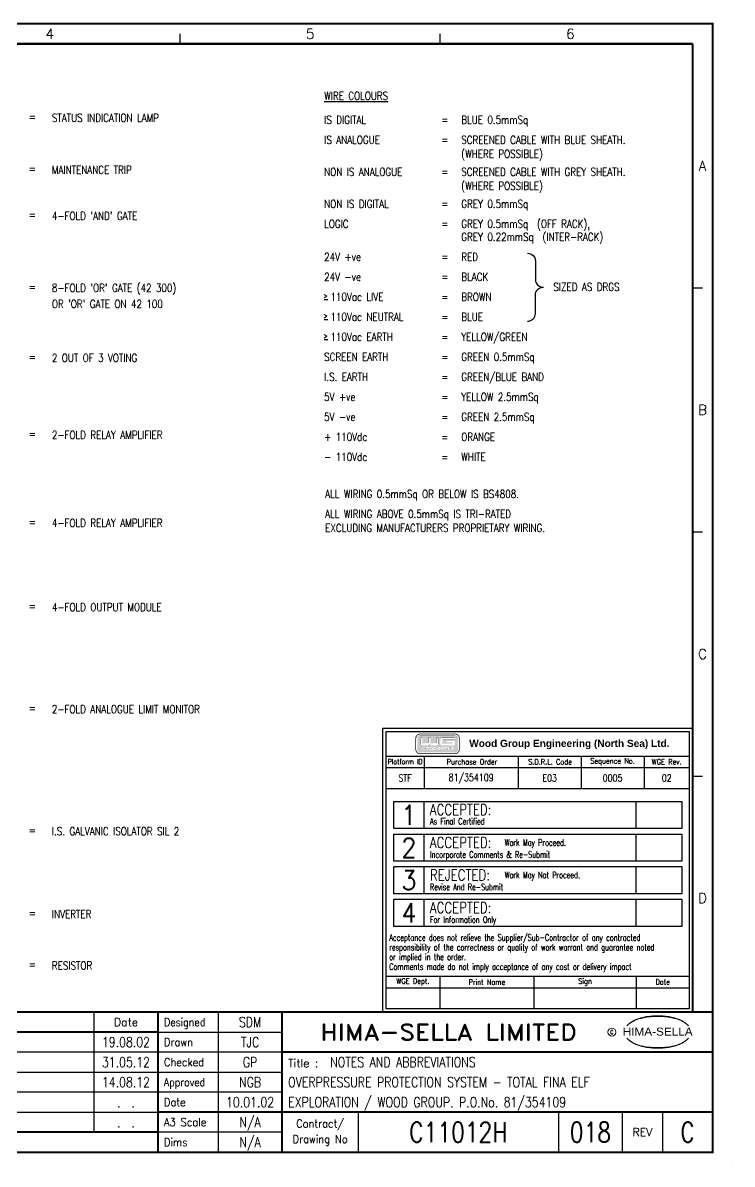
# Model space of a CAD drawing. Extents: x 0 to 414, y 0 to 285.
# Drawn here: x 236.7 to 413.9, y 0 to 285.2 of the extents above; entities that cross this region are included whole.
import ezdxf
from ezdxf.enums import TextEntityAlignment as Align

# ---------------------------------------------------------------- set-up
doc = ezdxf.new("R2010")
doc.units = 0
doc.header["$MEASUREMENT"] = 0
doc.linetypes.add('CONTINU', pattern=[0])
doc.layers.get('0').update_dxf_attribs({"linetype": 'CONTINUOUS'})
for name, color, linetype in [('COL', 2, 'CONTINU'), ('ELAC003$', 7, 'CONTINUOUS'), ('LINE', 1, 'CONTINUOUS'), ('ROW', 2, 'CONTINU'), ('TEXT', 2, 'CONTINUOUS'), ('UPS', 2, 'CONTINUOUS')]:
    doc.layers.add(name, color=color, linetype=linetype)
doc.styles.add('ARIAL', font='arial.ttf', dxfattribs={"height": 2.5})
doc.styles.add('ROMAND', font='ROMAND')
doc.styles.add('ROMANS', font='romans.shx', dxfattribs={"width": 0.8})

# ---------------------------------------------------------------- blocks, each defined once
blk = doc.blocks.new('HS-A3')
at = {"color": 1}
for p, q in [((276, 280), (276, 282.5)), ((341, 280), (341, 282.5)), ((404, 219), (406.5, 219)), ((404, 158), (406.5, 158)), ((404, 97), (406.5, 97)), ((254.5, 38), (254.5, 8)), ((285.5, 38), (285.5, 3)), ((270.5, 33), (301.5, 33)), ((301.5, 28), (104, 28)), ((104, 23), (301.5, 23)), ((301.5, 18), (104, 18)), ((104, 13), (270.5, 13)), ((320.5, 13), (320.5, 3)), ((370.5, 13), (370.5, 3)), ((386.5, 3), (386.5, 13)), ((396.5, 13), (396.5, 3)), ((301.5, 8), (270.5, 8)), ((413.9, 0), (413.9, 0.025))]:
    blk.add_line(p, q, dxfattribs=at)
at = {"color": 1, "const_width": 0.5}
blk.add_lwpolyline([(16, 3), (409, 3), (409, 285), (16, 285)], close=True, dxfattribs=at)
for points in [[(16, 280), (404, 280)], [(404, 38), (404, 280)], [(409, 38), (16, 38)], [(270.5, 38), (270.5, 3)], [(301.5, 3), (301.5, 38)], [(270.5, 33), (104, 33)], [(409, 28), (301.5, 28)], [(270.5, 13), (409, 13)], [(270.5, 8), (16, 8)]]:
    blk.add_lwpolyline(points, dxfattribs=at)
at = {"color": 3, "lineweight": 13}
blk.add_circle((383.8795, 33), 1, dxfattribs=at)
for centre, radius, start, end in [((395.2419, 21.3644), 15.7280876505632, 89.78050000000002, 93.17380000000001), ((395.3626, 21.3644), 15.7280876505632, 86.8262, 90.2195), ((392.604, 29.3277), 7.240060860401338, 106.0532, 133.5024), ((392.8763, 29.5135), 7.299930143559258, 130.419, 136.057), ((392.1149, 30.6001), 5.98042439466984, 122.244, 131.6154), ((391.752, 31.2819), 5.210443276585328, 111.8206, 122.8668), ((393.7772, 27.1992), 9.760061234438751, 107.5931, 113.9452), ((395.0991, 20.9965), 15.93667133721851, 89.2698, 106.3911), ((394.0978, 26.015), 10.98591244724132, 96.0146, 107.3203), ((395.2933, 18.8099), 18.28175579120328, 92.8917, 97.3734), ((395.5053, 20.9965), 15.93667133721851, 73.6089, 90.73019999999998), ((395.3112, 18.8099), 18.28175579120328, 82.62659999999998, 87.1083), ((396.5067, 26.015), 10.98591244724132, 72.67969999999998, 83.9854), ((396.8272, 27.1992), 9.760061234438751, 66.0548, 72.40689999999998), ((398.0005, 29.3277), 7.240060860401338, 46.4976, 73.94679999999998), ((398.8524, 31.2819), 5.210443276585328, 57.1332, 68.1794), ((398.4895, 30.6001), 5.98042439466984, 48.3846, 57.75600000000001), ((397.7282, 29.5135), 7.299930143559258, 43.943, 49.581), ((392.604, 36.7308), 7.240060860401338, 226.4976, 253.9468), ((392.8763, 36.545), 7.299930143559258, 223.943, 229.581), ((398.0005, 36.7308), 7.240060860401338, 286.0532, 313.5024), ((397.7282, 36.545), 7.299930143559258, 310.419, 316.0570000000001), ((392.1149, 35.4585), 5.98042439466984, 228.3846, 237.756), ((391.752, 34.7766), 5.210443276585328, 237.1332, 248.1794), ((393.7772, 38.8593), 9.760061234438751, 246.0548, 252.4069000000001), ((395.0991, 45.062), 15.93667133721851, 253.6089, 270.7302), ((394.0978, 40.0435), 10.98591244724132, 252.6797, 263.9854), ((395.2933, 47.2486), 18.28175579120328, 262.6266, 267.1083), ((395.2419, 44.6941), 15.7280876505632, 266.8262, 270.2195), ((395.5053, 45.062), 15.93667133721851, 269.2698, 286.3911000000001), ((395.3626, 44.6941), 15.7280876505632, 269.7805, 273.1738), ((395.3112, 47.2486), 18.28175579120328, 272.8917, 277.3734), ((396.5067, 40.0435), 10.98591244724132, 276.0146, 287.3203), ((396.8272, 38.8593), 9.760061234438751, 287.5931, 293.9452), ((398.8524, 34.7766), 5.210443276585328, 291.8206, 302.8668), ((398.4895, 35.4585), 5.98042439466984, 302.2440000000001, 311.6154)]:
    blk.add_arc(centre, radius, start, end, dxfattribs=at)
at = {"color": 2, "style": 'ROMAND'}
for s, p in [('4', (243.5, 282.5)), ('5', (308.5, 282.5)), ('6', (373.5, 282.5)), ('A', (406.5, 249.5)), ('B', (406.5, 188.5)), ('C', (406.5, 127.5)), ('D', (406.5, 66.5))]:
    blk.add_text(s, height=2.5, dxfattribs=at).set_placement(p, align=Align.MIDDLE)
at = {"color": 4, "style": 'ROMAND'}
blk.add_text('Date', height=2, dxfattribs=at).set_placement((262.5, 34.5), align=Align.CENTER)
for s, width, p in [('Designed', 0.87, (272, 34.5)), ('Drawn', 0.9, (272, 29.5)), ('Checked', 0.9, (272, 24.5)), ('Approved', 0.85, (272, 19.5)), ('Date', 0.9, (272, 14.5)), ('A3 Scale', 0.9, (272, 9.5)), ('Dims', 0.9, (272, 4.5))]:
    blk.add_text(s, height=2, dxfattribs=dict(at, width=width)).set_placement(p)
at = {"color": 1, "style": 'ROMAND', "width": 1.15}
blk.add_text('HIMA-SELLA LIMITED', height=4, dxfattribs=at).set_placement((343.0965, 33), align=Align.MIDDLE)
at = {"color": 3, "lineweight": 13, "style": 'ROMANS', "width": 0.8}
blk.add_text('C', height=1, dxfattribs=at).set_placement((383.8436, 32.5), align=Align.CENTER)
at = {"color": 1, "style": 'ARIAL', "width": 1.05}
blk.add_text('HIMA-SELLA', height=2, dxfattribs=at).set_placement((395.3022, 32.1293), align=Align.CENTER)
at = {"color": 4, "style": 'ROMAND'}
blk.add_text('Title :', height=2, dxfattribs=at).set_placement((303, 24.25))
at = {"color": 4, "style": 'ROMAND', "width": 0.9}
for s, p in [('Contract/', (311, 10)), ('Drawing No', (311, 6))]:
    blk.add_text(s, height=2, dxfattribs=at).set_placement(p, align=Align.MIDDLE)
at = {"color": 4, "style": 'ROMAND'}
blk.add_text('REV', height=2, dxfattribs=at).set_placement((391.5, 8), align=Align.MIDDLE)
at = {"layer": 'COL', "style": 'ROMAND', "flags": 9}
for tag, p in [('COL1', (48.5, 282.5)), ('COL2', (113.5, 282.5)), ('COL3', (178.5, 282.5)), ('COL4', (243.5, 282.5)), ('COL5', (308.5, 282.5)), ('COL6', (373.5, 282.5))]:
    blk.add_attdef(tag, p, '', height=2.5, dxfattribs=at)
at = {"layer": 'ROW', "style": 'ROMAND', "flags": 9}
for tag, p in [('ROW1', (406.5, 249.5)), ('ROW2', (406.5, 188.5)), ('ROW3', (406.5, 127.5)), ('ROW4', (406.5, 66.5))]:
    blk.add_attdef(tag, p, '', height=2.5, dxfattribs=at)
at = {"layer": 'UPS', "color": 3, "style": 'ROMANS', "width": 0.8, "flags": 8}
blk.add_attdef('PROJS->NOMPRO', text='', height=1.7, rotation=90, dxfattribs=at).set_placement((13.5, 35), align=Align.MIDDLE_LEFT)
at = {"layer": 'UPS', "style": 'ROMANS', "width": 2.7474, "flags": 8}
blk.add_attdef('PLANOS->MCAN1', text='', height=2.5, rotation=0.0696110449969016, dxfattribs=at).set_placement((156, 31.6443), (243, 31.75), align=Align.FIT)
at = {"layer": 'UPS', "style": 'ROMANS', "width": 0.8, "flags": 8}
for tag, height, p in [('PLANOS->VERIF', 2.5, (293.5, 34.25)), ('PLANOS->CANVI1', 2.5, (109, 29.25)), ('PLANOS->NCAN1', 2.5, (149, 29.25)), ('PLANOS->DCAN1', 2.5, (262.5, 29.25)), ('PLANOS->ORIG', 2.5, (293.5, 29.25)), ('PLANOS->CANVI2', 2.5, (109, 24.25)), ('PLANOS->NCAN2', 2.5, (149, 24.25)), ('PLANOS->DCAN2', 2.5, (262.5, 24.25)), ('PLANOS->HECHF', 2.5, (293.5, 24.25)), ('PLANOS->CANVI3', 2.5, (109, 19.25)), ('PLANOS->NCAN3', 2.5, (149, 19.25)), ('PLANOS->DCAN3', 2.5, (262.5, 19.25)), ('PLANOS->HECHD', 2.5, (293.5, 19.25)), ('PLANOS->CANVI4', 2.5, (109, 14.25)), ('PLANOS->NCAN4', 2.5, (149, 14.25)), ('PLANOS->DCAN4', 2.5, (262.5, 14.25)), ('PLANOS->DATACREA', 2.5, (293.5, 14.25)), ('PLANOS->CANVI5', 2.5, (109, 9.25)), ('PLANOS->NCAN5', 2.5, (149, 9.25)), ('PLANOS->DCAN5', 2.5, (262.5, 9.25)), ('PLANOS->NR1', 2.5, (293.5, 9.25)), ('PROJS->DESCPRO3', 5, (345.5, 5.5)), ('PLANOS->PLANO', 5, (378.5, 5.5)), ('PLANOS->USER', 5, (402.75, 5.5)), ('PLANOS->NR2', 2.5, (293.5, 4.25))]:
    blk.add_attdef(tag, text='', height=height, dxfattribs=at).set_placement(p, align=Align.CENTER)
at = {"layer": 'UPS', "style": 'ROMANS', "flags": 8}
for tag, width, p, p2 in [('PLANOS->MCAN2', 2.6868, (156, 26.75), (243, 26.75)), ('PLANOS->MCAN3', 2.6868, (156, 21.75), (243, 21.75)), ('PLANOS->MCAN4', 2.6769, (156, 16.75), (243, 16.75)), ('PLANOS->MCAN5', 2.6868, (156, 11.75), (243, 11.75))]:
    blk.add_attdef(tag, text='', height=2.5, dxfattribs=dict(at, width=width)).set_placement(p, p2, align=Align.FIT)
at = {"layer": 'UPS', "style": 'ROMANS', "width": 0.8, "flags": 8}
blk.add_attdef('PLANOS->DENOM', (313.5, 24.25), '', height=2.5, dxfattribs=at)
at = {"layer": 'UPS', "color": 4, "style": 'ROMANS', "width": 0.8, "flags": 8}
for tag, p in [('PROJS->DESCPRO1', (303, 19.25)), ('PROJS->DESCPRO2', (303, 14.25))]:
    blk.add_attdef(tag, p, '', height=2.5, dxfattribs=at)
at = {"layer": 'UPS', "color": 3, "style": 'ROMANS', "width": 0.8, "flags": 8}
blk.add_attdef('PLANOS->PROTOTIPO', text='', height=1.7, dxfattribs=at).set_placement((39.5, 5.5), align=Align.MIDDLE_LEFT)
at = {"layer": 'UPS', "style": 'ROMANS', "width": 0.8, "flags": 8}
blk.add_attdef('PLANOS->OBS4', text='', height=2.5, dxfattribs=at).set_placement((107, 5.5), align=Align.MIDDLE_LEFT)

msp = doc.modelspace()

# ---------------------------------------------------------------- hatches: boundary and pattern name
at = {"linetype": 'Continuous'}
h = msp.add_hatch(color=1, dxfattribs=at)
edge = h.paths.add_edge_path(flags=16)
edge.add_line((341.6261399999996, 106.0572599999999), (344.5758699999996, 106.0572599999999))
edge.add_line((344.5758699999998, 106.0572599999999), (344.5758699999998, 106.5575099999996))
edge.add_line((344.5758699999998, 106.5575099999995), (341.36988, 106.5575099999995))
edge.add_arc((341.3698884543419, 106.1923515456578), 0.365158454439969, 90.00132654225952, 179.9986734577404)
edge.add_line((341.00473, 106.1923599999996), (341.00473, 105.0248))
edge.add_arc((341.3698834541107, 105.024813454342), 0.365153454358445, 180.0021111042776, 269.9994580197556)
edge.add_line((341.3698799999999, 104.6596599999999), (344.5758699999996, 104.6596599999999))
edge.add_line((344.5758699999998, 104.6596599999999), (344.5758699999998, 105.7651399999997))
edge.add_line((344.5758699999998, 105.7651399999997), (342.57121, 105.7651399999997))
edge.add_line((342.57121, 105.7651399999997), (342.57121, 105.4365099999996))
edge.add_line((342.57121, 105.43651), (344.10848, 105.43651))
edge.add_line((344.10848, 105.43651), (344.10848, 105.1224799999997))
edge.add_line((344.10848, 105.1224799999994), (341.6261399999999, 105.1224799999994))
edge.add_arc((341.626142958962, 105.2502829589616), 0.127802958996096, 180.0013265422535, 269.9986734577261, ccw=False)
edge.add_line((341.49834, 105.25028), (341.49834, 105.92946))
edge.add_arc((341.626142958962, 105.9294570410379), 0.127802958996119, 90.00132654227377, 179.9986734577465, ccw=False)
edge = h.paths.add_edge_path(flags=16)
edge.add_arc((342.6639446634498, 103.9697547162387), 0.229358143489629, 359.7165362622, 449.7138831776751)
edge.add_line((342.6650899999996, 104.1991099999999), (342.2500799999998, 104.1991099999999))
edge.add_arc((342.2512203365501, 103.969749716007), 0.229363118745536, 90.28486158141148, 180.2822084968908)
edge.add_line((342.02186, 103.9686199999999), (342.02186, 103.7632299999998))
edge.add_arc((342.2512253367817, 103.7620952839927), 0.229368143597591, 179.7165486787224, 269.7138955942124)
edge.add_line((342.2500799999999, 103.5327299999996), (342.66509, 103.5327299999996))
edge.add_arc((342.663939663218, 103.762090283761), 0.229363168450698, 270.2873596461594, 360.284706561639)
edge.add_line((342.8932999999997, 103.7632299999998), (342.8932999999997, 103.9686199999999))
edge = h.paths.add_edge_path(flags=0)
edge.add_arc((344.2791299999999, 103.9515049999996), 0.081015000000002, -90, 90, ccw=False)
edge.add_line((344.2791299999999, 103.8704899999999), (344.0716300000001, 103.8704899999999))
edge.add_arc((344.0716300000001, 103.9515049999996), 0.081015000000002, 90, 270, ccw=False)
edge.add_line((344.0716300000001, 104.03252), (344.2791299999999, 104.03252))
edge = h.paths.add_edge_path(flags=16)
edge.add_line((344.02084, 103.5327299999996), (344.02084, 103.68975))
edge.add_line((344.02084, 103.68975), (344.2948499999998, 103.68975))
edge.add_arc((344.2948499999997, 103.9444299999999), 0.254680000000008, 270, 450)
edge.add_line((344.2948499999997, 104.1991099999999), (343.8276899999998, 104.1991099999999))
edge.add_line((343.8276899999998, 104.1991099999999), (343.8276899999998, 103.5327299999996))
edge.add_line((343.8276899999998, 103.5327299999996), (344.0208399999999, 103.5327299999996))
edge = h.paths.add_edge_path(flags=16)
edge.add_line((343.4361899999996, 103.69933), (343.2815099999998, 103.69933))
edge.add_arc((343.2820826683902, 103.8140126419962), 0.1146840717988, 179.7165486787283, 269.71389559420106, ccw=False)
edge.add_line((343.1674, 103.81458), (343.1674, 104.1991099999999))
edge.add_line((343.1674, 104.1991099999999), (342.9495399999999, 104.1991099999999))
edge.add_line((342.9495399999996, 104.1991099999999), (342.9495399999996, 103.7632299999998))
edge.add_arc((343.1789003367814, 103.762090283761), 0.229363168450693, 179.7152934383665, 269.7126403538517)
edge.add_line((343.1777499999997, 103.5327299999996), (343.5399399999997, 103.5327299999996))
edge.add_arc((343.5387946632181, 103.7620952839927), 0.229368143597644, 270.2861044057759, 360.2834513212661)
edge.add_line((343.7681599999999, 103.7632299999998), (343.7681599999999, 104.1991099999999))
edge.add_line((343.7681599999999, 104.1991099999999), (343.5502999999999, 104.1991099999999))
edge.add_line((343.5503, 104.1991099999999), (343.5503, 103.81458))
edge.add_arc((343.4356173316091, 103.8140126419964), 0.114684071798818, -89.71389559422369, 0.283451321260884, ccw=False)
edge = h.paths.add_edge_path(flags=0)
edge.add_arc((342.5607573316091, 103.9178373580035), 0.114684071798818, 359.716548678728, 449.7138955942008)
edge.add_line((342.56133, 104.03252), (342.35383, 104.03252))
edge.add_arc((342.3544026683907, 103.9178373580035), 0.114684071798822, 90.28610440577614, 180.2834513212601)
edge.add_line((342.2397199999999, 103.9172699999999), (342.2397199999999, 103.81458))
edge.add_arc((342.3544026683907, 103.8140126419964), 0.114684071798818, 179.7165486787396, 269.7138955942238)
edge.add_line((342.35383, 103.69933), (342.56133, 103.69933))
edge.add_arc((342.5607573316091, 103.8140126419962), 0.1146840717988, 270.2861044057988, 360.2834513212716)
edge.add_line((342.67544, 103.81458), (342.67544, 103.9172699999999))
edge = h.paths.add_edge_path(flags=0)
edge.add_arc((338.7044223316091, 103.917842358235), 0.114679096706921, 359.7140381435265, 449.7113850590014)
edge.add_line((338.7049999999999, 104.03252), (338.4974900000001, 104.03252))
edge.add_arc((338.4980626683906, 103.9178373580035), 0.114684071798822, 90.28610440577614, 180.2834513212601)
edge.add_line((338.38338, 103.9172699999999), (338.38338, 103.81458))
edge.add_arc((338.4980626683906, 103.8140126419964), 0.114684071798818, 179.7165486787396, 269.7138955942238)
edge.add_line((338.4974900000001, 103.69933), (338.7049999999999, 103.69933))
edge.add_arc((338.7044223316091, 103.8140076417647), 0.114679096706899, 270.2886149409979, 360.2859618564731)
edge.add_line((338.8190999999999, 103.81458), (338.8190999999999, 103.9172699999999))
edge = h.paths.add_edge_path(flags=16)
edge.add_arc((338.8076096634497, 103.969749716007), 0.229363118745524, 359.7177915031089, 449.7151384185998)
edge.add_line((338.8087499999999, 104.1991099999999), (338.3937399999999, 104.1991099999999))
edge.add_arc((338.3948803365498, 103.969749716007), 0.229363118745536, 90.28486158141148, 180.2822084968908)
edge.add_line((338.16552, 103.9686199999999), (338.16552, 103.7632299999998))
edge.add_arc((338.3948853367815, 103.7620952839927), 0.229368143597591, 179.7165486787224, 269.7138955942124)
edge.add_line((338.3937399999999, 103.5327299999996), (338.8087499999999, 103.5327299999996))
edge.add_arc((338.807604663218, 103.7620952839927), 0.229368143597644, 270.2861044057759, 360.2834513212661)
edge.add_line((339.0369699999999, 103.7632299999998), (339.0369699999999, 103.9686199999999))
edge = h.paths.add_edge_path(flags=0)
edge.add_arc((337.7643573316091, 103.9178373580035), 0.114684071798818, 359.716548678728, 449.7138955942008)
edge.add_line((337.7649299999999, 104.03252), (337.5574299999997, 104.03252))
edge.add_arc((337.5580026683909, 103.9178373580035), 0.114684071798822, 90.28610440577614, 180.2834513212601)
edge.add_line((337.4433200000001, 103.9172699999999), (337.4433200000001, 103.81458))
edge.add_arc((337.5580026683909, 103.8140126419964), 0.114684071798818, 179.7165486787396, 269.7138955942238)
edge.add_line((337.55743, 103.69933), (337.7649299999999, 103.69933))
edge.add_arc((337.7643573316091, 103.8140126419962), 0.1146840717988, 270.2861044057988, 360.2834513212716)
edge.add_line((337.8790399999999, 103.81458), (337.8790399999999, 103.9172699999999))
h.paths.add_polyline_path([(337.2364099999999, 104.1986599999999), (337.02463, 103.53409), (336.8128399999999, 103.53409), (336.65218, 103.9540099999997), (336.49151, 103.53409), (336.2797299999999, 103.53409), (336.06794, 104.1986599999999), (336.26512, 104.1986599999999), (336.39657, 103.7714399999996), (336.56454, 104.1950099999997), (336.7398099999999, 104.1950099999997), (336.9077799999999, 103.7714399999996), (337.04653, 104.1986599999999)], flags=16)
edge = h.paths.add_edge_path(flags=16)
edge.add_arc((337.8675396634498, 103.969749716007), 0.229363118745524, 359.7177915031089, 449.7151384185998)
edge.add_line((337.86868, 104.1991099999999), (337.45367, 104.1991099999999))
edge.add_arc((337.4548153365499, 103.9697547162387), 0.229358143489615, 90.28611682232473, 180.2834637377995)
edge.add_line((337.22546, 103.9686199999999), (337.22546, 103.7632299999998))
edge.add_arc((337.4548203367814, 103.762090283761), 0.229363168450693, 179.715293438361, 269.7126403538405)
edge.add_line((337.45367, 103.5327299999996), (337.86868, 103.5327299999996))
edge.add_arc((337.867534663218, 103.7620952839927), 0.229368143597644, 270.2861044057759, 360.2834513212661)
edge.add_line((338.0969, 103.7632299999998), (338.0969, 103.9686199999999))
edge = h.paths.add_edge_path(flags=0)
edge.add_arc((339.6115573316091, 103.8140126419964), 0.114684071798822, 270.2861044057759, 360.2834513212602)
edge.add_line((339.7262399999996, 103.81458), (339.7262399999996, 103.9172699999999))
edge.add_arc((339.6115573316091, 103.9178373580035), 0.114684071798818, 359.7165486787391, 449.7138955942237)
edge.add_line((339.6121299999999, 104.03252), (339.26956, 104.03252))
edge.add_line((339.2695599999999, 104.03252), (339.2695599999999, 103.69933))
edge.add_line((339.2695599999999, 103.69933), (339.6121299999998, 103.69933))
edge = h.paths.add_edge_path(flags=16)
edge.add_arc((339.7147396634491, 103.969749716007), 0.229363118745524, 359.7177915031089, 449.7151384185885)
edge.add_line((339.7158800000001, 104.1991099999999), (339.0816399999999, 104.1991099999999))
edge.add_line((339.0816399999999, 104.1991099999999), (339.0816399999999, 103.5327299999996))
edge.add_line((339.0816399999999, 103.5327299999996), (339.7158800000001, 103.5327299999996))
edge.add_arc((339.7147346632182, 103.7620952839927), 0.229368143597599, 270.2861044057876, 360.2834513212775)
edge.add_line((339.9440999999999, 103.7632299999998), (339.9440999999999, 103.9686199999999))
edge = h.paths.add_edge_path(flags=16)
edge.add_arc((340.8800689960826, 103.9891589960829), 0.043361003928592, 0.001326542279929, 89.99867345775013)
edge.add_line((340.8800699999999, 104.03252), (340.6158399999999, 104.03252))
edge.add_arc((340.6164126683909, 103.9178373580035), 0.1146840717988, 90.28610440579894, 180.2834513212717)
edge.add_line((340.5017299999999, 103.9172699999999), (340.5017299999999, 103.81458))
edge.add_arc((340.6164126683909, 103.8140126419962), 0.114684071798818, 179.716548678728, 269.7138955942011)
edge.add_line((340.6158399999999, 103.69933), (340.88007, 103.69933))
edge.add_arc((340.8800699999999, 103.7426849999997), 0.043354999999997, 270, 450)
edge.add_line((340.8800699999999, 103.7860399999999), (340.7047999999998, 103.7860399999999))
edge.add_line((340.7047999999999, 103.7860399999999), (340.7047999999999, 103.9028899999999))
edge.add_line((340.7047999999999, 103.9028899999999), (341.12837, 103.9028899999999))
edge.add_line((341.12837, 103.9028899999999), (341.12837, 103.7632299999998))
edge.add_arc((340.8990046632183, 103.7620952839927), 0.229368143597591, -89.71389559422369, 0.2834513212663978, ccw=False)
edge.add_line((340.9001499999999, 103.5327299999996), (340.5120899999999, 103.5327299999996))
edge.add_arc((340.5132353367814, 103.7620952839927), 0.229368143597645, 179.7165486787342, 269.71389559421254, ccw=False)
edge.add_line((340.2838699999999, 103.7632299999998), (340.2838699999999, 103.9686199999999))
edge.add_arc((340.51323033655, 103.969749716007), 0.2293631187455689, 90.28486158141158, 180.2822084968909, ccw=False)
edge.add_line((340.5120899999999, 104.1991099999999), (340.9001499999999, 104.1991099999999))
edge.add_arc((340.8990096634496, 103.969749716007), 0.229363118745536, -0.28220849689091665, 89.71513841859979, ccw=False)
edge.add_line((341.12837, 103.9686199999999), (341.12837, 103.9540099999999))
edge.add_line((341.12837, 103.9540099999997), (340.92343, 103.9540099999997))
edge.add_line((340.92343, 103.9540099999997), (340.92343, 103.98916))
edge = h.paths.add_edge_path(flags=0)
edge.add_line((341.4481599999999, 104.03252), (341.65567, 104.03252))
edge.add_arc((341.65567, 103.9515049999996), 0.081015000000002, -90, 90, ccw=False)
edge.add_line((341.65567, 103.8704899999999), (341.4481599999999, 103.8704899999999))
edge.add_arc((341.4481599999999, 103.9515049999996), 0.081015000000002, 90, 270, ccw=False)
edge = h.paths.add_edge_path(flags=16)
edge.add_line((341.7682899999999, 103.5327299999996), (341.9260699999999, 103.5327299999996))
edge.add_line((341.9260699999999, 103.5327299999996), (341.9260699999999, 103.68975))
edge.add_arc((341.845054702688, 103.6897494332255), 0.081015297313825, 0.000400835020838, 81.62120499931345)
edge.add_arc((341.6713563991228, 103.9444492277355), 0.254713601602722, 316.7426492714064, 359.9956748752612)
edge.add_arc((341.6713791033771, 103.9444191031454), 0.254690896855942, 0.002451378422247, 89.99979829390925)
edge.add_line((341.67138, 104.1991099999999), (341.2042299999999, 104.1991099999999))
edge.add_line((341.2042299999999, 104.1991099999999), (341.2042299999999, 103.5327299999996))
edge.add_line((341.2042299999999, 103.5327299999996), (341.3973799999999, 103.5327299999996))
edge.add_line((341.3973799999999, 103.5327299999996), (341.3973799999999, 103.68975))
edge.add_line((341.3973799999999, 103.68975), (341.68728, 103.68975))
edge.add_arc((341.6872731241383, 103.60873312437), 0.081016875921669, -0.0022095794171832495, 89.99513733605761, ccw=False)
edge.add_line((341.7682899999999, 103.6087299999997), (341.7682899999999, 103.5327299999996))
edge = h.paths.add_edge_path()
edge.add_line((345.4033800000001, 106.4077999999998), (345.4033800000001, 103.6837999999999))
edge.add_arc((344.6730730915471, 103.6838169084524), 0.730306908648449, 270.00132654226104, 359.9986734577408, ccw=False)
edge.add_line((344.6730899999997, 102.9535099999997), (335.9803099999999, 102.9535099999997))
edge.add_arc((335.9803219084528, 103.683821908684), 0.7303119087812779, 180.0017188205811, 269.99906573606233, ccw=False)
edge.add_line((335.2500099999999, 103.6837999999999), (335.2500099999999, 106.4077999999999))
edge.add_arc((335.9803219084528, 106.4077780913158), 0.730311908781297, 90.00093426393778, 179.998281179419, ccw=False)
edge.add_line((335.9803099999999, 107.13809), (344.6730899999997, 107.13809))
edge.add_arc((344.6730730915471, 106.4077830915472), 0.730306908648426, 0.0013265422592780851, 89.99867345773902, ccw=False)
edge = h.paths.add_edge_path(flags=16)
edge.add_line((336.0533299999999, 106.5575099999995), (336.5424499999998, 106.5575099999995))
edge.add_line((336.5424499999999, 106.5575099999995), (336.5424499999999, 105.2794899999998))
edge.add_arc((336.6702529589618, 105.2794929589615), 0.127802958996119, 180.0013265422535, 269.9986734577261)
edge.add_line((336.67025, 105.1516899999995), (337.92936, 105.1516899999995))
edge.add_arc((337.929362041038, 105.2794979591934), 0.127807959209685, 269.9990850110503, 359.9964319265211)
edge.add_line((338.0571699999999, 105.2794899999998), (338.0571699999999, 106.5575099999995))
edge.add_line((338.0571699999999, 106.5575099999995), (338.5462799999999, 106.5575099999995))
edge.add_line((338.5462799999999, 106.5575099999995), (338.5462799999999, 105.2794899999998))
edge.add_arc((338.6740829589618, 105.2794929589615), 0.127802958996119, 180.0013265422637, 269.9986734577465)
edge.add_line((338.67408, 105.1516899999995), (339.9331999999997, 105.1516899999995))
edge.add_arc((339.933197041038, 105.2794929589615), 0.127802958996119, 270.0013265422535, 359.9986734577362)
edge.add_line((340.0609999999999, 105.2794899999998), (340.0609999999999, 106.5575099999995))
edge.add_line((340.0609999999999, 106.5575099999995), (340.55011, 106.5575099999995))
edge.add_line((340.55011, 106.5575099999995), (340.55011, 105.0247999999996))
edge.add_arc((340.1849615458892, 105.0248084541104), 0.3651484542084339, 270.0013265422625, 359.9986734577447, ccw=False)
edge.add_line((340.18497, 104.6596599999999), (338.6668699999999, 104.6596599999999))
edge.add_arc((338.6668734541105, 105.024813454342), 0.365153454358449, 180.0021111042778, 269.9994580197557, ccw=False)
edge.add_arc((337.9365715458891, 105.0248084541104), 0.3651484542084339, 270.0013265422625, 359.9986734577447, ccw=False)
edge.add_line((337.9365799999999, 104.6596599999999), (336.4184799999999, 104.6596599999999))
edge.add_arc((336.4184834541105, 105.024813454342), 0.365153454358449, 180.0021111042778, 269.9994580197557, ccw=False)
edge.add_line((336.0533299999999, 105.0248), (336.0533299999999, 106.5575099999996))

# ---------------------------------------------------------------- linework, layer by layer
at = {"layer": 'ELAC003$', "color": 3, "linetype": 'Continuous'}
for p, q in [((327.4519, 101.9558), (403.2026, 101.9558)), ((336.9539, 101.9558), (336.9539, 93.8498)), ((360.4766, 101.9558), (360.4766, 93.8498)), ((376.1584, 101.9558), (376.1584, 93.8498)), ((391.9064, 101.9558), (391.9064, 93.8498)), ((327.4519, 99.16520000000001), (403.2026, 99.16520000000001)), ((327.4519, 93.8498), (403.2026, 93.8498)), ((336.9539, 83.8704), (336.9539, 90.6474)), ((389.8464, 90.6474), (389.8464, 83.8704)), ((336.9539, 75.69799999999998), (336.9539, 82.4752)), ((389.8464, 82.4752), (389.8464, 75.69799999999998)), ((336.9539, 67.5923), (336.9539, 74.36929999999998)), ((389.8464, 74.36929999999998), (389.8464, 67.5923)), ((336.9539, 59.4199), (336.9539, 66.1969)), ((389.8464, 66.1969), (389.8464, 59.4199)), ((327.4519, 46.9696), (403.2026, 46.9696)), ((340.8744, 46.9696), (340.8744, 38.7972)), ((364.397, 46.9696), (364.397, 38.7972)), ((389.913, 46.9696), (389.913, 38.7972)), ((327.4519, 44.1126), (403.2026, 44.1126))]:
    msp.add_line(p, q, dxfattribs=at)
for points in [[(326.6546, 108.9322), (404, 108.9322), (404, 38), (326.6546, 38)], [(327.4519, 108.1348), (403.2026, 108.1348), (403.2026, 38.7972), (327.4519, 38.7972)], [(329.3789, 90.6474), (401.3419, 90.6474), (401.3419, 83.8704), (329.3789, 83.8704)], [(329.3789, 82.4752), (401.3419, 82.4752), (401.3419, 75.69799999999998), (329.3789, 75.69799999999998)], [(329.3789, 74.36929999999998), (401.3419, 74.36929999999998), (401.3419, 67.5923), (329.3789, 67.5923)], [(329.3789, 66.1969), (401.3419, 66.1969), (401.3419, 59.4199), (329.3789, 59.4199)]]:
    msp.add_lwpolyline(points, close=True, dxfattribs=at)
at = {"layer": 'LINE', "linetype": 'Continuous', "flags": 128}
for points, const_width in [([(345.7685, 106.4078), (345.7685, 103.6838, -0.4142), (344.6731, 102.5884), (335.9803, 102.5884, -0.4142), (334.8849, 103.6838), (334.8849, 106.4078, -0.4142), (335.9803, 107.5032), (344.6731, 107.5032, -0.4142)], 0.1826), ([(345.4034, 106.4078), (345.4034, 103.6838, -0.4142), (344.6731, 102.9535), (335.9803, 102.9535, -0.4142), (335.25, 103.6838), (335.25, 106.4078, -0.4142), (335.9803, 107.1381), (344.6731, 107.1381, -0.4142)], 0.0183), ([(341.6261, 106.0573), (344.5759, 106.0573), (344.5759, 106.5575), (341.3699, 106.5575, 0.4142), (341.0047, 106.1924), (341.0047, 105.0248, 0.4142), (341.3699, 104.6597), (344.5759, 104.6597), (344.5759, 105.7651), (342.5712, 105.7651), (342.5712, 105.4365), (344.1085, 105.4365), (344.1085, 105.1225), (341.6261, 105.1225, -0.4142), (341.4983, 105.2503), (341.4983, 105.9295, -0.4142)], 0.0183), ([(338.0969, 103.9686, 0.4142), (337.8687, 104.1991), (337.4537000000001, 104.1991, 0.4142), (337.2255, 103.9686), (337.2255, 103.7632, 0.4142), (337.4537000000001, 103.5327), (337.8687, 103.5327, 0.4142), (338.0969, 103.7632)], 0.0183), ([(337.879, 103.9173, 0.4142), (337.7649, 104.0325), (337.5574, 104.0325, 0.4142), (337.4433, 103.9173), (337.4433, 103.8146, 0.4142), (337.5574, 103.6993), (337.7649, 103.6993, 0.4142), (337.879, 103.8146)], 0.0183), ([(339.037, 103.9686, 0.4142), (338.8088, 104.1991), (338.3937, 104.1991, 0.4142), (338.1655, 103.9686), (338.1655, 103.7632, 0.4142), (338.3937, 103.5327), (338.8088, 103.5327, 0.4142), (339.037, 103.7632)], 0.0183), ([(338.8191, 103.9173, 0.4142), (338.705, 104.0325), (338.4975, 104.0325, 0.4142), (338.3834, 103.9173), (338.3834, 103.8146, 0.4142), (338.4975, 103.6993), (338.705, 103.6993, 0.4142), (338.8191, 103.8146)], 0.0183), ([(339.9441, 103.9686, 0.4142), (339.7159, 104.1991), (339.0816, 104.1991), (339.0816, 103.5327), (339.7159, 103.5327, 0.4142), (339.9441, 103.7632)], 0.0183), ([(339.6121, 103.6993, 0.4142), (339.7262, 103.8146), (339.7262, 103.9173, 0.4142), (339.6121, 104.0325), (339.2696000000001, 104.0325), (339.2696000000001, 103.6993)], 0.0183), ([(340.9234, 103.9892, 0.4142), (340.8801000000001, 104.0325), (340.6158, 104.0325, 0.4142), (340.5017000000001, 103.9173), (340.5017000000001, 103.8146, 0.4142), (340.6158, 103.6993), (340.8801000000001, 103.6993, 1), (340.8801000000001, 103.786), (340.7048, 103.786), (340.7048, 103.9029), (341.1284, 103.9029), (341.1284, 103.7632, -0.4142), (340.9002, 103.5327), (340.5121, 103.5327, -0.4142), (340.2839, 103.7632), (340.2839, 103.9686, -0.4142), (340.5121, 104.1991), (340.9002, 104.1991, -0.4142), (341.1284, 103.9686), (341.1284, 103.954), (340.9234, 103.954)], 0.0183), ([(341.7683, 103.5327), (341.9261, 103.5327), (341.9261, 103.6898, 0.372), (341.8569, 103.7699, 0.191), (341.9261, 103.9444, 0.4142), (341.6714, 104.1991), (341.2042, 104.1991), (341.2042, 103.5327), (341.3974, 103.5327), (341.3974, 103.6898), (341.6873, 103.6898, -0.4142), (341.7683, 103.6087)], 0.0183), ([(341.4482, 104.0325), (341.6557, 104.0325, -1), (341.6557, 103.8705), (341.4482, 103.8705, -1)], 0.0183), ([(342.8933, 103.9686, 0.4142), (342.6651, 104.1991), (342.2501, 104.1991, 0.4142), (342.0219, 103.9686), (342.0219, 103.7632, 0.4142), (342.2501, 103.5327), (342.6651, 103.5327, 0.4142), (342.8933, 103.7632)], 0.0183), ([(342.6754, 103.9173, 0.4142), (342.5613, 104.0325), (342.3538, 104.0325, 0.4142), (342.2397000000001, 103.9173), (342.2397000000001, 103.8146, 0.4142), (342.3538, 103.6993), (342.5613, 103.6993, 0.4142), (342.6754, 103.8146)], 0.0183), ([(343.4362, 103.6993), (343.2815, 103.6993, -0.4142), (343.1674, 103.8146), (343.1674, 104.1991), (342.9495, 104.1991), (342.9495, 103.7632, 0.4142), (343.1778, 103.5327), (343.5399, 103.5327, 0.4142), (343.7682, 103.7632), (343.7682, 104.1991), (343.5503, 104.1991), (343.5503, 103.8146, -0.4142)], 0.0183), ([(344.0208, 103.5327), (344.0208, 103.6898), (344.2949, 103.6898, 1), (344.2949, 104.1991), (343.8277, 104.1991), (343.8277, 103.5327)], 0.0183), ([(344.2791000000001, 104.0325, -1), (344.2791000000001, 103.8705), (344.0716, 103.8705, -1), (344.0716, 104.0325)], 0.0183)]:
    msp.add_lwpolyline(points, format="xyb", close=True, dxfattribs=dict(at, const_width=const_width))
at = {"layer": 'LINE', "linetype": 'Continuous', "const_width": 0.0183, "flags": 128}
msp.add_lwpolyline([(336.0533, 105.0239), (336.0533, 106.5575), (336.5425, 106.5575), (336.5425, 105.2795, 0.4142), (336.6703, 105.1517), (337.9294, 105.1517, 0.4142), (338.0572, 105.2795), (338.0572, 106.5575), (338.5463, 106.5575), (338.5463, 105.2795, 0.4142), (338.6741, 105.1517), (339.9332, 105.1517, 0.4142), (340.061, 105.2795), (340.061, 106.5575), (340.5501, 106.5575), (340.5501, 105.0248, -0.4142), (340.185, 104.6597), (338.6669, 104.6597, -0.4142), (338.3017, 105.0248, -0.4142), (337.9366, 104.6597), (336.4185, 104.6597, -0.4142), (336.0533, 105.0248), (336.0533, 106.5575)], format="xyb", dxfattribs=at)
msp.add_lwpolyline([(337.2364, 104.1987), (337.0246, 103.5341), (336.8128, 103.5341), (336.6522, 103.954), (336.4915, 103.5341), (336.2797, 103.5341), (336.0679, 104.1987), (336.2651, 104.1987), (336.3966, 103.7714), (336.5645, 104.195), (336.7398, 104.195), (336.9078, 103.7714), (337.0465, 104.1987)], close=True, dxfattribs=at)
at = {"layer": 'TEXT'}
for p, q in [((311.9939, 216.1149), (312.8932, 216.1149)), ((311.9939, 211.1149), (312.8932, 211.1149)), ((311.9939, 206.1149), (312.8932, 206.1149))]:
    msp.add_line(p, q, dxfattribs=at)
for points in [[(362.75, 227.6667), (362.8, 227.6667, -0.4142), (364.75, 225.7167), (364.75, 221.1167, 0.4142), (366.7, 219.1667), (366.75, 219.1667)], [(362.75, 210.6667), (362.8, 210.6667, 0.4142), (364.75, 212.6167), (364.75, 217.2167, -0.4142), (366.7, 219.1667), (366.75, 219.1667)]]:
    msp.add_lwpolyline(points, format="xyb", dxfattribs=at)

# ---------------------------------------------------------------- block references
ref = msp.add_blockref('HS-A3', (0, 0))
ref.add_attrib('PLANOS->NR2', 'N/A', dxfattribs={"layer": 'UPS', "height": 2.5, "style": 'ROMANS', "width": 0.8, "flags": 8}).set_placement((293.5, 4.25), align=Align.CENTER)
ref.add_attrib('PLANOS->NR1', 'N/A', dxfattribs={"layer": 'UPS', "height": 2.5, "style": 'ROMANS', "width": 0.8, "flags": 8}).set_placement((293.5, 9.25), align=Align.CENTER)
ref.add_attrib('PLANOS->DATACREA', '10.01.02', dxfattribs={"layer": 'UPS', "height": 2.5, "style": 'ROMANS', "width": 0.8, "flags": 8}).set_placement((293.5, 14.25), align=Align.CENTER)
ref.add_attrib('PLANOS->DCAN5', '.  .', dxfattribs={"layer": 'UPS', "height": 2.5, "style": 'ROMANS', "width": 0.8, "flags": 8}).set_placement((262.5, 9.25), align=Align.CENTER)
ref.add_attrib('PLANOS->DCAN2', '31.05.12', dxfattribs={"layer": 'UPS', "height": 2.5, "style": 'ROMANS', "width": 0.8, "flags": 8}).set_placement((262.5, 24.25), align=Align.CENTER)
ref.add_attrib('PLANOS->DCAN3', '14.08.12', dxfattribs={"layer": 'UPS', "height": 2.5, "style": 'ROMANS', "width": 0.8, "flags": 8}).set_placement((262.5, 19.25), align=Align.CENTER)
ref.add_attrib('PLANOS->DCAN4', '.  .', dxfattribs={"layer": 'UPS', "height": 2.5, "style": 'ROMANS', "width": 0.8, "flags": 8}).set_placement((262.5, 14.25), align=Align.CENTER)
ref.add_attrib('PLANOS->DCAN1', '19.08.02', dxfattribs={"layer": 'UPS', "height": 2.5, "style": 'ROMANS', "width": 0.8, "flags": 8}).set_placement((262.5, 29.25), align=Align.CENTER)
ref.add_attrib('PROJS->DESCPRO1', 'OVERPRESSURE PROTECTION SYSTEM - TOTAL FINA ELF', (303, 19.25), dxfattribs={"layer": 'UPS', "color": 4, "height": 2.5, "style": 'ROMANS', "width": 0.8, "flags": 8})
ref.add_attrib('PROJS->DESCPRO2', 'EXPLORATION / WOOD GROUP. P.O.No. 81/354109', (303, 14.25), dxfattribs={"layer": 'UPS', "color": 4, "height": 2.5, "style": 'ROMANS', "width": 0.8, "flags": 8})
ref.add_attrib('PLANOS->ORIG', 'TJC', dxfattribs={"layer": 'UPS', "height": 2.5, "style": 'ROMANS', "width": 0.8, "flags": 8}).set_placement((293.5, 29.25), align=Align.CENTER)
ref.add_attrib('PLANOS->HECHD', 'NGB', dxfattribs={"layer": 'UPS', "height": 2.5, "style": 'ROMANS', "width": 0.8, "flags": 8}).set_placement((293.5, 19.25), align=Align.CENTER)
ref.add_attrib('PLANOS->HECHF', 'GP', dxfattribs={"layer": 'UPS', "height": 2.5, "style": 'ROMANS', "width": 0.8, "flags": 8}).set_placement((293.5, 24.25), align=Align.CENTER)
ref.add_attrib('PLANOS->VERIF', 'SDM', dxfattribs={"layer": 'UPS', "height": 2.5, "style": 'ROMANS', "width": 0.8, "flags": 8}).set_placement((293.5, 34.25), align=Align.CENTER)
ref.add_attrib('PLANOS->DENOM', 'NOTES AND ABBREVIATIONS', (313.5, 24.25), dxfattribs={"layer": 'UPS', "height": 2.5, "style": 'ROMANS', "width": 0.8, "flags": 8})
ref.add_attrib('PLANOS->USER', 'C', dxfattribs={"layer": 'UPS', "height": 5, "style": 'ROMANS', "width": 0.8, "flags": 8}).set_placement((402.75, 5.5), align=Align.CENTER)
ref.add_attrib('PLANOS->PLANO', '018', dxfattribs={"layer": 'UPS', "height": 5, "style": 'ROMANS', "width": 0.8, "flags": 8}).set_placement((378.5, 5.5), align=Align.CENTER)
ref.add_attrib('PROJS->DESCPRO3', 'C11012H', dxfattribs={"layer": 'UPS', "height": 5, "style": 'ROMANS', "width": 0.8, "flags": 8}).set_placement((345.5, 5.5), align=Align.CENTER)

# ---------------------------------------------------------------- texts
at = {"color": 1, "linetype": 'Continuous', "insert": (348.2396, 106.073), "char_height": 1.8, "width": 56.3327, "attachment_point": 1}
msp.add_mtext('{\\fSwis721 BT|b1|i0|c0|p34;Wood Group Engineering (North Sea) Ltd.}', dxfattribs=at)
at = {"layer": 'ELAC003$', "color": 1, "linetype": 'Continuous', "style": 'ROMANS', "width": 0.8}
for s, height, p in [('Platform ID', 1.2758, (332.2267, 100.616)), ('Purchase Order', 1.35, (348.9272000000001, 100.5606)), ('S.D.R.L. Code', 1.35, (368.4235, 100.5606)), ('Sequence No.', 1.35, (384.0323, 100.5606)), ('WGE Rev.', 1.35, (397.5546, 100.5606)), ('WGE Dept.', 1.35, (334.1631, 45.5411)), ('Print Name', 1.35, (352.6356, 45.5411)), ('Sign', 1.35, (377.1548, 45.5411)), ('Date', 1.35, (396.5577, 45.5411))]:
    msp.add_text(s, height=height, dxfattribs=at).set_placement(p, align=Align.MIDDLE)
at = {"layer": 'ELAC003$', "color": 3, "linetype": 'Continuous', "style": 'ROMANS', "width": 0.8889}
for s, p in [('1', (333.1663, 87.2591)), ('2', (333.1663, 79.08669999999998)), ('3', (333.1663, 70.9808)), ('4', (333.1663, 62.8084))]:
    msp.add_text(s, height=4.86, dxfattribs=at).set_placement(p, align=Align.MIDDLE)
at = {"layer": 'ELAC003$', "color": 3, "linetype": 'Continuous', "style": 'ROMANS'}
for s, height, width, p in [('ACCEPTED:', 2.7, 0.8, (338.4173, 88.6079)), ('As Final Certified', 1.62, 0.7333, (338.4173, 85.6902)), ('ACCEPTED:', 2.7, 0.8, (338.4173, 80.39149999999998)), ('Work May Proceed.', 1.62, 0.7333, (357.0989, 80.39149999999998)), ('Incorporate Comments & Re-Submit', 1.62, 0.7333, (338.4173, 77.39239999999998)), ('REJECTED:', 2.7, 0.8, (338.4173, 72.2856)), ('Work May Not Proceed.', 1.62, 0.7333, (357.0989, 72.2856)), ('Revise And Re-Submit', 1.62, 0.7333, (338.4173, 69.2865)), ('ACCEPTED:', 2.7, 0.8, (338.4173, 64.1133)), ('For Information Only', 1.62, 0.7333, (338.4173, 61.1143))]:
    msp.add_text(s, height=height, dxfattribs=dict(at, width=width)).set_placement(p, align=Align.MIDDLE_LEFT)
at = {"layer": 'ELAC003$', "color": 1, "linetype": 'Continuous', "style": 'ROMANS', "width": 0.7}
for s, p in [('Acceptance does not relieve the Supplier/Sub-Contractor of any contracted', (328.2492, 57.4562)), ('responsibility of the correctness or quality of work warrant and guarantee noted', (328.2492, 55.0262)), ('or implied in the order.', (328.2492, 52.5962)), ('Comments made do not imply acceptance of any cost or delivery impact', (328.2492, 50.1662))]:
    msp.add_text(s, height=1.62, dxfattribs=at).set_placement(p, align=Align.TOP_LEFT)
at = {"layer": 'TEXT', "style": 'ROMANS', "width": 0.8}
for s, p in [('%%UWIRE COLOURS', (312, 266)), ('IS DIGITAL', (312, 260)), ('=', (341.25, 260)), ('BLUE 0.5mmSq', (346.25, 260)), ('IS ANALOGUE', (312, 255)), ('SCREENED CABLE WITH BLUE SHEATH.', (346.25, 255)), ('=', (341.25, 255)), ('(WHERE POSSIBLE)', (346.25, 251.5)), ('NON IS ANALOGUE', (312, 247)), ('SCREENED CABLE WITH GREY SHEATH.', (346.25, 247)), ('=', (341.25, 247)), ('(WHERE POSSIBLE)', (346.25, 243.5)), ('NON IS DIGITAL', (312, 239)), ('=', (341.25, 239)), ('GREY 0.5mmSq', (346.25, 239)), ('LOGIC', (312, 234)), ('=', (341.25, 234)), ('GREY 0.5mmSq  (OFF RACK),', (346.25, 234)), ('GREY 0.22mmSq  (INTER-RACK)', (346.25, 230.75)), ('24V +ve', (312, 225.75)), ('=', (341.25, 225.75)), ('RED', (346.25, 225.75)), ('24V -ve', (312, 220.75)), ('BLACK', (346.25, 220.75)), ('=', (341.25, 220.75)), ('SIZED AS DRGS', (369.25, 218.25)), ('110Vac LIVE', (313.5773, 215.75)), ('=', (341.25, 215.75)), ('BROWN', (346.25, 215.75)), ('110Vac NEUTRAL', (313.5773, 210.75)), ('=', (341.25, 210.75)), ('BLUE', (346.25, 210.75)), ('110Vac EARTH', (313.5773, 205.75)), ('=', (341.25, 205.75)), ('YELLOW/GREEN', (346.25, 205.75)), ('SCREEN EARTH', (312, 200.75)), ('GREEN 0.5mmSq', (346.25, 200.75)), ('=', (341.25, 200.75)), ('I.S. EARTH', (312, 195.75)), ('=', (341.25, 195.75)), ('GREEN/BLUE BAND', (346.25, 195.75)), ('5V +ve', (312, 190.75)), ('=', (341.25, 190.75)), ('YELLOW 2.5mmSq', (346.25, 190.75)), ('5V -ve', (312, 185.75)), ('=', (341.25, 185.75)), ('GREEN 2.5mmSq', (346.25, 185.75)), ('+ 110Vdc', (312, 180.75)), ('ORANGE', (346.25, 180.75)), ('=', (341.25, 180.75)), ('- 110Vdc', (312, 175.75)), ('=', (341.25, 175.75)), ('WHITE', (346.25, 175.75)), ('ALL WIRING 0.5mmSq OR BELOW IS BS4808.', (312.25, 166.5)), ('ALL WIRING ABOVE 0.5mmSq IS TRI-RATED', (312.25, 161.5)), ('EXCLUDING MANUFACTURERS PROPRIETARY WIRING.', (312.25, 158))]:
    msp.add_text(s, height=2, dxfattribs=at).set_placement(p)
for s, p in [('STATUS INDICATION LAMP', (244, 261.5)), ('MAINTENANCE TRIP', (244, 248.5)), ("4-FOLD 'AND' GATE", (244, 237)), ("8-FOLD 'OR' GATE (42 300)", (244, 219)), ("OR 'OR' GATE ON 42 100", (244, 215)), ('2 OUT OF 3 VOTING', (244, 201.5)), ('2-FOLD RELAY AMPLIFIER', (244, 182.25)), ('4-FOLD RELAY AMPLIFIER', (244, 160.25)), ('4-FOLD OUTPUT MODULE', (244, 139.206)), ('2-FOLD ANALOGUE LIMIT MONITOR', (244, 113.706)), ('I.S. GALVANIC ISOLATOR SIL 2', (244, 83.206)), ('INVERTER', (244, 62.5)), ('RESISTOR', (244, 49.6379))]:
    msp.add_text(s, height=2, dxfattribs=at).set_placement(p, align=Align.MIDDLE_LEFT)
for p in [(240, 261.75), (240, 248.75), (240, 237.25), (240, 219.25), (240, 201.75), (240, 182.5), (240, 160.5), (240, 139.456), (240, 113.956), (240, 83.456), (240, 62.75), (240, 49.8879)]:
    msp.add_text('=', height=2, dxfattribs=at).set_placement(p, align=Align.MIDDLE_RIGHT)
at = {"layer": 'TEXT', "style": 'ROMANS'}
for p in [(311.8, 216.4786), (311.8, 211.4786), (311.8, 206.4786)]:
    msp.add_text('>', height=1, dxfattribs=at).set_placement(p)
at = {"layer": 'TEXT', "style": 'ROMANS', "width": 0.8}
for s, p in [('STF', (332.2029, 96.5075)), ('81/354109', (348.7153, 96.5075)), ('E03', (368.3175, 96.5075)), ('0005', (384.0325, 96.5075)), ('02', (397.5545, 96.5075))]:
    msp.add_text(s, height=1.8, dxfattribs=at).set_placement(p, align=Align.MIDDLE)

doc.saveas('drawing.dxf')
